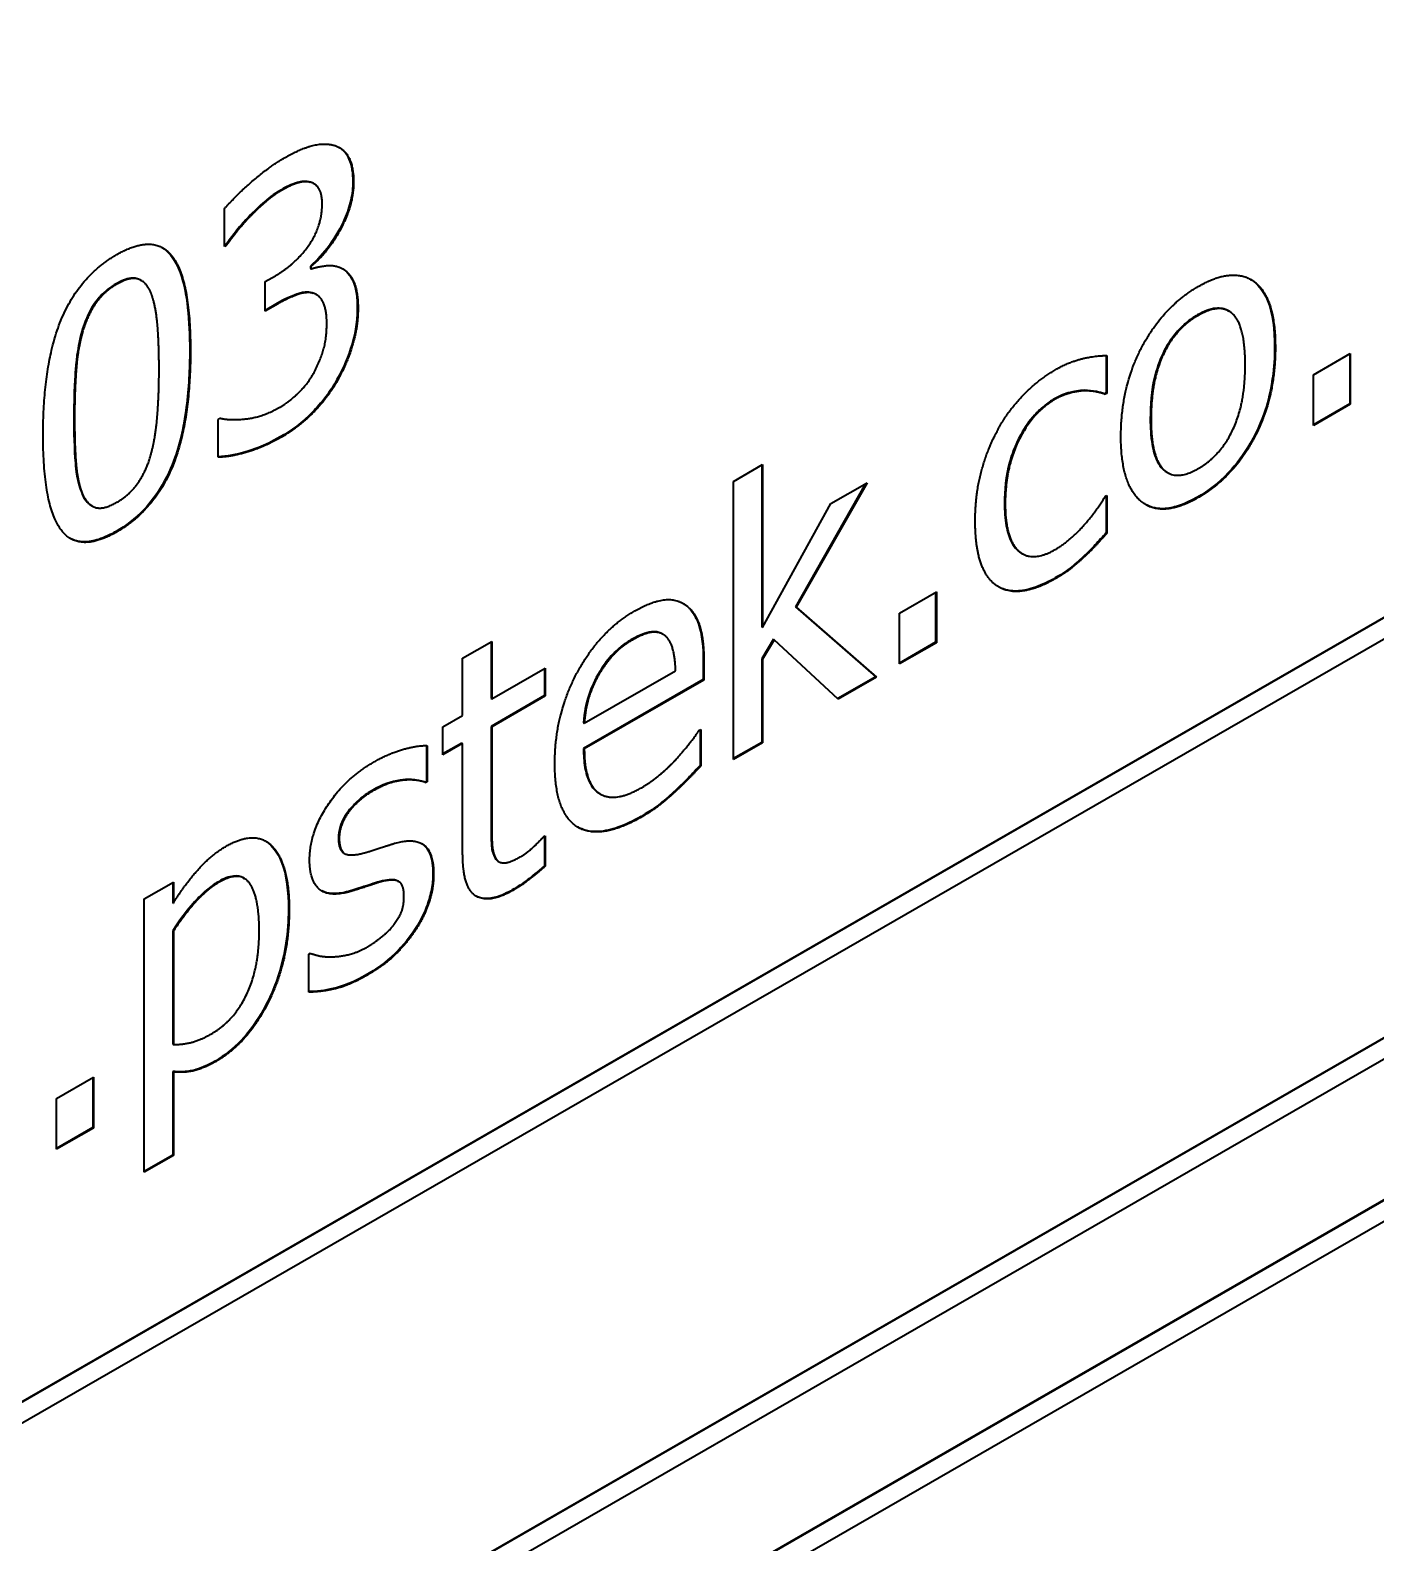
# Model space of a CAD drawing. Header units: inches. Extents: x 0 to 4752, y 0 to 3360.
# Drawn here: x 4281.24 to 4291.81, y 2282.62 to 2294.5 of the extents above; entities that cross this region are included whole.
import ezdxf

# ---------------------------------------------------------------- set-up
doc = ezdxf.new("R2010")
doc.units = ezdxf.units.IN
doc.header["$MEASUREMENT"] = 0
doc.layers.add('POWER SUPPLY CASE OUTLINE$0$가시적인 것(ISO)', color=3, linetype='Continuous', lineweight=40)
doc.layers.add('POWER SUPPLY CASE OUTLINE$0$가시적인 좁은 것(ISO)', color=3, linetype='Continuous', lineweight=35)

msp = doc.modelspace()

# ---------------------------------------------------------------- linework, layer by layer
at = {"layer": 'POWER SUPPLY CASE OUTLINE$0$가시적인 것(ISO)'}
for p, q in [((4270.951, 2277.841), (4302.912, 2296.247)), ((4302.918, 2296.243), (4270.956, 2277.838)), ((4271.098, 2277.756), (4302.776, 2295.998)), ((4283.46, 2293.302), (4283.466, 2293.299)), ((4282.764, 2292.804), (4282.764, 2293.101)), ((4282.952, 2293.036), (4282.957, 2293.032)), ((4270.956, 2274.372), (4302.918, 2292.777)), ((4271.098, 2274.623), (4302.77, 2292.862)), ((4302.776, 2292.859), (4271.098, 2274.617)), ((4282.773, 2292.815), (4282.764, 2292.81)), ((4282.778, 2292.812), (4282.764, 2292.804)), ((4282.773, 2292.815), (4282.778, 2292.812)), ((4282.105, 2292.541), (4282.111, 2292.537)), ((4283.084, 2292.528), (4283.164, 2292.575)), ((4283.439, 2292.651), (4283.444, 2292.648)), ((4283.439, 2292.651), (4283.439, 2292.631)), ((4283.439, 2292.631), (4283.444, 2292.628)), ((4283.444, 2292.648), (4283.444, 2292.628)), ((4283.084, 2292.296), (4283.084, 2292.528)), ((4283.481, 2292.43), (4283.487, 2292.426)), ((4283.181, 2292.358), (4283.084, 2292.302)), ((4283.186, 2292.355), (4283.084, 2292.296)), ((4290.653, 2292.299), (4290.658, 2292.296)), ((4289.692, 2291.947), (4289.692, 2291.654)), ((4289.698, 2291.947), (4289.698, 2291.65)), ((4291.322, 2291.797), (4291.612, 2291.964)), ((4291.607, 2291.961), (4291.607, 2291.567)), ((4291.612, 2291.964), (4291.612, 2291.564)), ((4291.322, 2291.397), (4291.322, 2291.797)), ((4283.961, 2280.755), (4302.912, 2291.668)), ((4302.918, 2291.665), (4283.967, 2280.752)), ((4289.524, 2291.674), (4289.529, 2291.67)), ((4289.692, 2291.654), (4289.679, 2291.646)), ((4289.679, 2291.646), (4289.685, 2291.643)), ((4289.698, 2291.65), (4289.685, 2291.643)), ((4289.692, 2291.654), (4289.698, 2291.65)), ((4291.607, 2291.567), (4291.322, 2291.403)), ((4291.612, 2291.564), (4291.322, 2291.397)), ((4291.607, 2291.567), (4291.612, 2291.564)), ((4282.714, 2291.445), (4282.731, 2291.455)), ((4282.714, 2291.149), (4282.714, 2291.445)), ((4284.108, 2280.67), (4302.776, 2291.42)), ((4286.764, 2290.958), (4286.993, 2291.09)), ((4286.987, 2291.087), (4286.987, 2289.814)), ((4286.993, 2291.09), (4286.993, 2289.811)), ((4290.171, 2291.03), (4290.177, 2291.026)), ((4286.764, 2288.772), (4286.764, 2290.958)), ((4287.803, 2290.941), (4287.251, 2289.973)), ((4287.814, 2290.947), (4287.257, 2289.97)), ((4287.53, 2290.784), (4287.814, 2290.947)), ((4281.718, 2290.768), (4281.723, 2290.765)), ((4286.993, 2289.811), (4287.53, 2290.784)), ((4289.685, 2290.839), (4289.698, 2290.847)), ((4289.692, 2290.843), (4289.692, 2290.553)), ((4289.698, 2290.847), (4289.698, 2290.55)), ((4289.692, 2290.553), (4289.698, 2290.55)), ((4289.03, 2290.392), (4289.035, 2290.389)), ((4289.515, 2290.368), (4289.52, 2290.364)), ((4288.068, 2289.923), (4288.359, 2290.091)), ((4288.353, 2290.087), (4288.353, 2289.694)), ((4288.359, 2290.091), (4288.359, 2289.69)), ((4287.251, 2289.973), (4287.884, 2289.423)), ((4287.251, 2289.973), (4287.257, 2289.97)), ((4287.257, 2289.97), (4287.889, 2289.42)), ((4288.068, 2289.523), (4288.068, 2289.923)), ((4286.987, 2289.814), (4286.993, 2289.811)), ((4284.636, 2289.568), (4284.864, 2289.7)), ((4284.859, 2289.697), (4284.859, 2289.252)), ((4284.864, 2289.7), (4284.864, 2289.249)), ((4286.204, 2289.76), (4286.21, 2289.757)), ((4287.078, 2289.718), (4286.987, 2289.563)), ((4287.084, 2289.714), (4286.993, 2289.56)), ((4287.078, 2289.718), (4287.084, 2289.714)), ((4287.588, 2289.247), (4287.084, 2289.714)), ((4288.353, 2289.694), (4288.068, 2289.53)), ((4288.359, 2289.69), (4288.068, 2289.523)), ((4288.353, 2289.694), (4288.359, 2289.69)), ((4284.636, 2289.117), (4284.636, 2289.568)), ((4284.864, 2289.249), (4285.285, 2289.491)), ((4285.28, 2289.488), (4285.28, 2289.276)), ((4285.285, 2289.491), (4285.285, 2289.272)), ((4285.592, 2289.057), (4286.309, 2289.47)), ((4286.527, 2289.544), (4286.527, 2289.4)), ((4286.532, 2289.541), (4286.532, 2289.397)), ((4286.987, 2289.563), (4286.987, 2288.907)), ((4286.987, 2289.563), (4286.993, 2289.56)), ((4286.993, 2289.56), (4286.993, 2288.904)), ((4286.527, 2289.4), (4285.586, 2288.858)), ((4286.532, 2289.397), (4285.592, 2288.855)), ((4285.698, 2289.438), (4285.703, 2289.435)), ((4286.527, 2289.4), (4286.532, 2289.397)), ((4287.884, 2289.423), (4287.584, 2289.251)), ((4287.889, 2289.42), (4287.588, 2289.247)), ((4287.884, 2289.423), (4287.889, 2289.42)), ((4285.28, 2289.276), (4284.859, 2289.033)), ((4284.859, 2289.252), (4284.864, 2289.249)), ((4285.285, 2289.272), (4284.864, 2289.03)), ((4285.28, 2289.276), (4285.285, 2289.272)), ((4284.481, 2289.028), (4284.636, 2289.117)), ((4284.481, 2288.809), (4284.481, 2289.028)), ((4284.859, 2289.033), (4284.864, 2289.03)), ((4284.859, 2289.033), (4284.859, 2288.285)), ((4284.864, 2289.03), (4284.864, 2288.282)), ((4285.586, 2289.06), (4285.592, 2289.057)), ((4286.494, 2289.002), (4286.507, 2289.009)), ((4286.502, 2289.006), (4286.502, 2288.724)), ((4286.507, 2289.009), (4286.507, 2288.721)), ((4284.353, 2288.881), (4284.353, 2288.601)), ((4284.358, 2288.881), (4284.358, 2288.598)), ((4284.63, 2288.901), (4284.481, 2288.816)), ((4284.636, 2288.898), (4284.481, 2288.809)), ((4284.63, 2288.901), (4284.636, 2288.898)), ((4284.636, 2288.028), (4284.636, 2288.898)), ((4285.586, 2288.858), (4285.592, 2288.855)), ((4286.987, 2288.907), (4286.764, 2288.779)), ((4286.993, 2288.904), (4286.764, 2288.772)), ((4286.987, 2288.907), (4286.993, 2288.904)), ((4286.502, 2288.724), (4286.507, 2288.721)), ((4284.353, 2288.601), (4284.341, 2288.594)), ((4284.341, 2288.594), (4284.347, 2288.591)), ((4284.358, 2288.598), (4284.347, 2288.591)), ((4284.353, 2288.601), (4284.358, 2288.598)), ((4285.713, 2288.504), (4285.719, 2288.501)), ((4285.272, 2288.164), (4285.285, 2288.172)), ((4285.28, 2288.168), (4285.28, 2287.937)), ((4285.285, 2288.172), (4285.285, 2287.934)), ((4283.702, 2288.037), (4283.708, 2288.033)), ((4284.891, 2287.998), (4284.897, 2287.995)), ((4284.916, 2287.972), (4284.922, 2287.969)), ((4285.28, 2287.937), (4285.285, 2287.934)), ((4282.134, 2287.677), (4282.363, 2287.808)), ((4282.358, 2287.805), (4282.358, 2287.647)), ((4282.363, 2287.808), (4282.363, 2287.644)), ((4282.914, 2287.841), (4282.92, 2287.838)), ((4284.127, 2287.817), (4284.133, 2287.813)), ((4282.134, 2285.528), (4282.134, 2287.677)), ((4283.723, 2287.731), (4283.729, 2287.728)), ((4282.358, 2287.647), (4282.363, 2287.644)), ((4282.358, 2287.427), (4282.358, 2286.534)), ((4282.358, 2287.427), (4282.363, 2287.423)), ((4282.363, 2287.423), (4282.363, 2286.531)), ((4283.427, 2287.242), (4283.439, 2287.249)), ((4283.427, 2286.945), (4283.427, 2287.242)), ((4282.358, 2286.534), (4282.363, 2286.531)), ((4281.445, 2286.109), (4281.735, 2286.276)), ((4281.73, 2286.273), (4281.73, 2285.879)), ((4281.735, 2286.276), (4281.735, 2285.876)), ((4282.358, 2286.321), (4282.358, 2285.663)), ((4282.358, 2286.321), (4282.363, 2286.317)), ((4282.363, 2286.317), (4282.363, 2285.659)), ((4281.445, 2285.709), (4281.445, 2286.109)), ((4281.73, 2285.879), (4281.445, 2285.715)), ((4281.735, 2285.876), (4281.445, 2285.709)), ((4281.73, 2285.879), (4281.735, 2285.876)), ((4282.358, 2285.663), (4282.134, 2285.534)), ((4282.363, 2285.659), (4282.134, 2285.528)), ((4282.358, 2285.663), (4282.363, 2285.659))]:
    msp.add_line(p, q, dxfattribs=at)
for points, degree in [([(4283.236, 2293.501), (4283.359, 2293.572), (4283.543, 2293.62), (4283.617, 2293.602)], 2), ([(4282.764, 2293.101), (4282.843, 2293.195), (4283.114, 2293.431), (4283.236, 2293.501)], 2), ([(4283.617, 2293.602), (4283.697, 2293.582), (4283.779, 2293.438), (4283.779, 2293.309)], 2), ([(4283.437, 2293.31), (4283.392, 2293.32), (4283.28, 2293.284), (4283.217, 2293.248)], 2), ([(4283.46, 2293.302), (4283.451, 2293.307), (4283.442, 2293.311), (4283.431, 2293.313)], 3), ([(4283.532, 2293.138), (4283.532, 2293.218), (4283.48, 2293.301), (4283.437, 2293.31)], 2), ([(4283.779, 2293.309), (4283.779, 2293.136), (4283.582, 2292.761), (4283.444, 2292.648)], 2), ([(4283.217, 2293.248), (4283.151, 2293.21), (4283.02, 2293.097), (4282.957, 2293.032)], 2), ([(4283.164, 2292.575), (4283.327, 2292.669), (4283.532, 2292.967), (4283.532, 2293.138)], 2), ([(4282.957, 2293.032), (4282.899, 2292.97), (4282.812, 2292.859), (4282.778, 2292.812)], 2), ([(4281.919, 2292.741), (4282.217, 2292.913), (4282.497, 2292.531), (4282.497, 2291.985)], 2), ([(4281.339, 2291.317), (4281.339, 2291.883), (4281.622, 2292.571), (4281.919, 2292.741)], 2), ([(4282.184, 2292.445), (4282.148, 2292.53), (4282.02, 2292.567), (4281.919, 2292.509)], 2), ([(4283.444, 2292.628), (4283.502, 2292.647), (4283.632, 2292.661), (4283.688, 2292.632)], 2), ([(4283.688, 2292.632), (4283.744, 2292.605), (4283.814, 2292.455), (4283.814, 2292.318)], 2), ([(4290.417, 2292.49), (4290.692, 2292.649), (4291.023, 2292.405), (4291.023, 2292.01)], 2), ([(4281.919, 2292.509), (4281.818, 2292.451), (4281.687, 2292.265), (4281.649, 2292.133)], 2), ([(4282.25, 2291.843), (4282.25, 2292.059), (4282.221, 2292.359), (4282.184, 2292.445)], 2), ([(4283.459, 2292.438), (4283.408, 2292.45), (4283.268, 2292.402), (4283.186, 2292.355)], 2), ([(4283.481, 2292.43), (4283.473, 2292.435), (4283.463, 2292.438), (4283.453, 2292.441)], 3), ([(4283.568, 2292.196), (4283.568, 2292.31), (4283.51, 2292.425), (4283.459, 2292.438)], 2), ([(4289.809, 2291.311), (4289.809, 2291.704), (4290.144, 2292.333), (4290.417, 2292.49)], 2), ([(4283.814, 2292.318), (4283.814, 2292.177), (4283.73, 2291.89), (4283.654, 2291.754)], 2), ([(4290.786, 2291.874), (4290.786, 2292.179), (4290.594, 2292.365), (4290.417, 2292.263)], 2), ([(4283.468, 2291.813), (4283.516, 2291.904), (4283.568, 2292.083), (4283.568, 2292.196)], 2), ([(4290.417, 2292.263), (4290.239, 2292.161), (4290.046, 2291.752), (4290.046, 2291.447)], 2), ([(4281.649, 2292.133), (4281.612, 2292.005), (4281.586, 2291.664), (4281.586, 2291.459)], 2), ([(4282.497, 2291.985), (4282.497, 2291.422), (4282.214, 2290.732), (4281.919, 2290.562)], 2), ([(4289.297, 2291.837), (4289.409, 2291.901), (4289.617, 2291.948), (4289.698, 2291.947)], 2), ([(4291.023, 2292.01), (4291.023, 2291.613), (4290.692, 2290.99), (4290.417, 2290.831)], 2), ([(4282.186, 2291.168), (4282.221, 2291.292), (4282.25, 2291.628), (4282.25, 2291.843)], 2), ([(4288.84, 2291.36), (4288.92, 2291.51), (4289.16, 2291.758), (4289.297, 2291.837)], 2), ([(4290.417, 2291.059), (4290.593, 2291.16), (4290.786, 2291.572), (4290.786, 2291.874)], 2), ([(4283.194, 2291.538), (4283.268, 2291.581), (4283.418, 2291.722), (4283.468, 2291.813)], 2), ([(4283.654, 2291.754), (4283.575, 2291.614), (4283.35, 2291.386), (4283.208, 2291.304)], 2), ([(4289.293, 2291.604), (4289.116, 2291.502), (4288.9, 2291.067), (4288.9, 2290.784)], 2), ([(4289.529, 2291.67), (4289.481, 2291.67), (4289.352, 2291.638), (4289.293, 2291.604)], 2), ([(4289.685, 2291.643), (4289.66, 2291.652), (4289.583, 2291.669), (4289.529, 2291.67)], 2), ([(4282.731, 2291.455), (4282.808, 2291.435), (4283.066, 2291.465), (4283.194, 2291.538)], 2), ([(4281.586, 2291.459), (4281.586, 2291.238), (4281.609, 2290.957), (4281.647, 2290.863)], 2), ([(4288.664, 2290.648), (4288.664, 2290.855), (4288.759, 2291.212), (4288.84, 2291.36)], 2), ([(4290.046, 2291.447), (4290.046, 2291.15), (4290.239, 2290.956), (4290.417, 2291.059)], 2), ([(4281.919, 2290.562), (4281.62, 2290.389), (4281.339, 2290.766), (4281.339, 2291.317)], 2), ([(4283.208, 2291.304), (4283.072, 2291.226), (4282.805, 2291.148), (4282.714, 2291.149)], 2), ([(4290.417, 2290.831), (4290.134, 2290.668), (4289.809, 2290.928), (4289.809, 2291.311)], 2), ([(4281.919, 2290.794), (4282.019, 2290.852), (4282.149, 2291.037), (4282.186, 2291.168)], 2), ([(4281.647, 2290.863), (4281.683, 2290.775), (4281.813, 2290.733), (4281.919, 2290.794)], 2), ([(4288.9, 2290.784), (4288.9, 2290.507), (4289.108, 2290.317), (4289.293, 2290.423)], 2), ([(4289.293, 2290.423), (4289.405, 2290.488), (4289.607, 2290.711), (4289.685, 2290.839)], 2), ([(4288.84, 2290.134), (4288.756, 2290.185), (4288.664, 2290.441), (4288.664, 2290.648)], 2), ([(4289.698, 2290.55), (4289.664, 2290.512), (4289.561, 2290.4), (4289.52, 2290.364)], 2), ([(4289.52, 2290.364), (4289.462, 2290.31), (4289.369, 2290.237), (4289.297, 2290.195)], 2), ([(4289.297, 2290.195), (4289.157, 2290.114), (4288.923, 2290.08), (4288.84, 2290.134)], 2), ([(4285.36, 2288.74), (4285.36, 2289.124), (4285.708, 2289.778), (4285.988, 2289.94)], 2), ([(4285.988, 2289.94), (4286.114, 2290.012), (4286.309, 2290.04), (4286.381, 2289.991)], 2), ([(4286.365, 2290.002), (4286.368, 2289.999), (4286.372, 2289.997), (4286.376, 2289.995)], 3), ([(4286.381, 2289.991), (4286.455, 2289.944), (4286.532, 2289.729), (4286.532, 2289.541)], 2), ([(4285.975, 2289.715), (4285.884, 2289.663), (4285.756, 2289.526), (4285.703, 2289.435)], 2), ([(4286.232, 2289.741), (4286.192, 2289.777), (4286.067, 2289.768), (4285.975, 2289.715)], 2), ([(4286.309, 2289.47), (4286.306, 2289.575), (4286.268, 2289.709), (4286.232, 2289.741)], 2), ([(4285.703, 2289.435), (4285.652, 2289.343), (4285.599, 2289.161), (4285.592, 2289.057)], 2), ([(4286.32, 2288.781), (4286.381, 2288.85), (4286.466, 2288.958), (4286.494, 2289.002)], 2), ([(4283.939, 2288.753), (4284.052, 2288.818), (4284.281, 2288.885), (4284.358, 2288.881)], 2), ([(4285.592, 2288.855), (4285.592, 2288.582), (4285.83, 2288.429), (4286.041, 2288.551)], 2), ([(4283.433, 2287.981), (4283.433, 2288.195), (4283.71, 2288.621), (4283.939, 2288.753)], 2), ([(4286.044, 2288.322), (4285.718, 2288.134), (4285.36, 2288.35), (4285.36, 2288.74)], 2), ([(4286.041, 2288.551), (4286.116, 2288.594), (4286.261, 2288.716), (4286.32, 2288.781)], 2), ([(4286.507, 2288.721), (4286.468, 2288.679), (4286.347, 2288.556), (4286.3, 2288.514)], 2), ([(4283.934, 2288.528), (4283.821, 2288.463), (4283.666, 2288.263), (4283.666, 2288.153)], 2), ([(4284.347, 2288.591), (4284.259, 2288.622), (4284.044, 2288.592), (4283.934, 2288.528)], 2), ([(4286.3, 2288.514), (4286.234, 2288.453), (4286.126, 2288.369), (4286.044, 2288.322)], 2), ([(4284.864, 2288.282), (4284.864, 2288.163), (4284.872, 2288.037), (4284.897, 2287.995)], 2), ([(4282.778, 2288.091), (4283.012, 2288.226), (4283.273, 2287.949), (4283.273, 2287.589)], 2), ([(4283.666, 2288.153), (4283.666, 2288.053), (4283.758, 2288.01), (4283.861, 2288.038)], 2), ([(4285.089, 2288.007), (4285.145, 2288.04), (4285.249, 2288.139), (4285.272, 2288.164)], 2), ([(4282.363, 2287.644), (4282.448, 2287.783), (4282.657, 2288.021), (4282.778, 2288.091)], 2), ([(4283.861, 2288.038), (4283.911, 2288.052), (4284.037, 2288.094), (4284.106, 2288.115)], 2), ([(4284.106, 2288.115), (4284.256, 2288.157), (4284.408, 2288.043), (4284.408, 2287.868)], 2), ([(4285.032, 2287.744), (4284.845, 2287.637), (4284.636, 2287.762), (4284.636, 2288.028)], 2), ([(4283.729, 2287.728), (4283.573, 2287.691), (4283.433, 2287.827), (4283.433, 2287.981)], 2), ([(4284.891, 2287.998), (4284.897, 2287.987), (4284.906, 2287.978), (4284.916, 2287.972)], 3), ([(4284.897, 2287.995), (4284.917, 2287.958), (4285.01, 2287.962), (4285.089, 2288.007)], 2), ([(4285.285, 2287.934), (4285.221, 2287.877), (4285.089, 2287.777), (4285.032, 2287.744)], 2), ([(4282.723, 2287.808), (4282.626, 2287.753), (4282.444, 2287.548), (4282.363, 2287.423)], 2), ([(4283.037, 2287.423), (4283.037, 2287.692), (4282.888, 2287.904), (4282.723, 2287.808)], 2), ([(4283.974, 2287.805), (4283.93, 2287.791), (4283.789, 2287.744), (4283.729, 2287.728)], 2), ([(4284.175, 2287.698), (4284.175, 2287.792), (4284.087, 2287.838), (4283.974, 2287.805)], 2), ([(4284.408, 2287.868), (4284.408, 2287.766), (4284.339, 2287.547), (4284.272, 2287.442)], 2), ([(4284.094, 2287.472), (4284.137, 2287.529), (4284.175, 2287.624), (4284.175, 2287.698)], 2), ([(4283.273, 2287.589), (4283.273, 2287.196), (4282.949, 2286.544), (4282.701, 2286.402)], 2), ([(4284.272, 2287.442), (4284.2, 2287.331), (4284.016, 2287.152), (4283.877, 2287.072)], 2), ([(4283.886, 2287.299), (4283.94, 2287.331), (4284.065, 2287.431), (4284.094, 2287.472)], 2), ([(4282.662, 2286.617), (4282.84, 2286.719), (4283.037, 2287.134), (4283.037, 2287.423)], 2), ([(4283.439, 2287.249), (4283.468, 2287.239), (4283.547, 2287.22), (4283.613, 2287.222)], 2), ([(4283.613, 2287.222), (4283.67, 2287.223), (4283.811, 2287.256), (4283.886, 2287.299)], 2), ([(4283.877, 2287.072), (4283.741, 2286.994), (4283.505, 2286.942), (4283.427, 2286.945)], 2), ([(4282.363, 2286.531), (4282.453, 2286.534), (4282.58, 2286.57), (4282.662, 2286.617)], 2), ([(4282.701, 2286.402), (4282.599, 2286.343), (4282.444, 2286.308), (4282.363, 2286.317)], 2)]:
    msp.add_open_spline(points, degree=degree, dxfattribs=at)
for points, knots in [([(4283.664, 2293.584), (4283.673, 2293.579), (4283.682, 2293.572), (4283.711, 2293.547), (4283.729, 2293.522), (4283.765, 2293.442), (4283.773, 2293.379), (4283.773, 2293.312)], [-0.05646243, -0.05646243, -0.05646243, -0.05646243, -0.04958587, -0.04958587, -0.03093139, -0.03093139, 0, 0, 0, 0]), ([(4283.211, 2293.251), (4283.148, 2293.215), (4283.1, 2293.174), (4283.036, 2293.119), (4282.994, 2293.079), (4282.952, 2293.036)], [-0.03494852, -0.03494852, -0.03494852, -0.03494852, -0.02387701, -0.02387701, 0, 0, 0, 0]), ([(4283.431, 2293.313), (4283.388, 2293.322), (4283.349, 2293.311), (4283.291, 2293.293), (4283.251, 2293.274), (4283.211, 2293.251)], [-0.03116076, -0.03116076, -0.03116076, -0.03116076, -0.02118185, -0.02118185, 0, 0, 0, 0]), ([(4283.773, 2293.312), (4283.773, 2293.267), (4283.768, 2293.219), (4283.746, 2293.12), (4283.73, 2293.071), (4283.679, 2292.954), (4283.637, 2292.879), (4283.543, 2292.75), (4283.493, 2292.696), (4283.439, 2292.651)], [-0.1064147, -0.1064147, -0.1064147, -0.1064147, -0.0833746, -0.0833746, -0.0607604, -0.0607604, -0.0294927, -0.0294927, 0, 0, 0, 0]), ([(4282.952, 2293.036), (4282.894, 2292.974), (4282.861, 2292.932), (4282.824, 2292.884), (4282.798, 2292.85), (4282.773, 2292.815)], [-0.02322228, -0.02322228, -0.02322228, -0.02322228, -0.01600932, -0.01600932, 0, 0, 0, 0]), ([(4282.276, 2292.795), (4282.285, 2292.79), (4282.293, 2292.784), (4282.33, 2292.755), (4282.376, 2292.708), (4282.473, 2292.442), (4282.491, 2292.219), (4282.491, 2291.988)], [-0.1967538, -0.1967538, -0.1967538, -0.1967538, -0.1778314, -0.1778314, -0.1056911, -0.1056911, 0, 0, 0, 0]), ([(4282.105, 2292.541), (4282.104, 2292.541), (4282.103, 2292.542), (4282.075, 2292.557), (4282.048, 2292.558), (4281.991, 2292.551), (4281.952, 2292.534), (4281.913, 2292.512)], [-0.03284508, -0.03284508, -0.03284508, -0.03284508, -0.03244493, -0.03244493, -0.02060767, -0.02060767, 0, 0, 0, 0]), ([(4283.694, 2292.629), (4283.709, 2292.62), (4283.722, 2292.609), (4283.756, 2292.57), (4283.769, 2292.543), (4283.8, 2292.474), (4283.808, 2292.398), (4283.808, 2292.321)], [-0.04712532, -0.04712532, -0.04712532, -0.04712532, -0.04294309, -0.04294309, -0.03515163, -0.03515163, 0, 0, 0, 0]), ([(4290.828, 2292.546), (4290.831, 2292.544), (4290.834, 2292.542), (4290.88, 2292.513), (4290.926, 2292.466), (4291.003, 2292.278), (4291.017, 2292.148), (4291.017, 2292.013)], [-0.116905, -0.116905, -0.116905, -0.116905, -0.1136226, -0.1136226, -0.0617594, -0.0617594, 0, 0, 0, 0]), ([(4281.913, 2292.512), (4281.891, 2292.499), (4281.868, 2292.484), (4281.826, 2292.451), (4281.806, 2292.433), (4281.768, 2292.391), (4281.741, 2292.357), (4281.682, 2292.251), (4281.66, 2292.193), (4281.643, 2292.136)], [-0.08997993, -0.08997993, -0.08997993, -0.08997993, -0.06661875, -0.06661875, -0.04544513, -0.04544513, -0.02339217, -0.02339217, 0, 0, 0, 0]), ([(4283.453, 2292.441), (4283.436, 2292.445), (4283.417, 2292.446), (4283.369, 2292.442), (4283.343, 2292.433), (4283.283, 2292.412), (4283.231, 2292.388), (4283.181, 2292.358)], [-0.0368409, -0.0368409, -0.0368409, -0.0368409, -0.03280648, -0.03280648, -0.02690103, -0.02690103, 0, 0, 0, 0]), ([(4283.808, 2292.321), (4283.808, 2292.196), (4283.784, 2292.096), (4283.739, 2291.942), (4283.7, 2291.849), (4283.648, 2291.758)], [-0.06339415, -0.06339415, -0.06339415, -0.06339415, -0.03915717, -0.03915717, 0, 0, 0, 0]), ([(4290.653, 2292.299), (4290.653, 2292.3), (4290.653, 2292.3), (4290.624, 2292.316), (4290.591, 2292.322), (4290.508, 2292.314), (4290.46, 2292.294), (4290.411, 2292.266)], [-0.04733155, -0.04733155, -0.04733155, -0.04733155, -0.04729209, -0.04729209, -0.02585599, -0.02585599, 0, 0, 0, 0]), ([(4290.411, 2292.266), (4290.381, 2292.249), (4290.351, 2292.229), (4290.296, 2292.182), (4290.27, 2292.157), (4290.208, 2292.086), (4290.177, 2292.038), (4290.124, 2291.937), (4290.097, 2291.872), (4290.048, 2291.672), (4290.04, 2291.554), (4290.04, 2291.45)], [-0.1718603, -0.1718603, -0.1718603, -0.1718603, -0.1450483, -0.1450483, -0.1202898, -0.1202898, -0.083085, -0.083085, -0.0475005, -0.0475005, 0, 0, 0, 0]), ([(4281.643, 2292.136), (4281.615, 2292.037), (4281.601, 2291.931), (4281.59, 2291.793), (4281.58, 2291.667), (4281.58, 2291.462)], [-0.2872609, -0.2872609, -0.2872609, -0.2872609, -0.0939422, -0.0939422, 0, 0, 0, 0]), ([(4282.491, 2291.988), (4282.491, 2291.846), (4282.484, 2291.691), (4282.449, 2291.422), (4282.424, 2291.294), (4282.361, 2291.104), (4282.327, 2291.018), (4282.233, 2290.857), (4282.185, 2290.792), (4282.061, 2290.663), (4281.987, 2290.608), (4281.913, 2290.565)], [-0.2680321, -0.2680321, -0.2680321, -0.2680321, -0.1780903, -0.1780903, -0.1090851, -0.1090851, -0.0707526, -0.0707526, -0.0392192, -0.0392192, 0, 0, 0, 0]), ([(4291.017, 2292.013), (4291.017, 2291.936), (4291.012, 2291.855), (4290.99, 2291.699), (4290.975, 2291.624), (4290.929, 2291.471), (4290.891, 2291.369), (4290.775, 2291.17), (4290.718, 2291.093), (4290.576, 2290.944), (4290.494, 2290.882), (4290.411, 2290.835)], [-0.2344064, -0.2344064, -0.2344064, -0.2344064, -0.1790611, -0.1790611, -0.1302839, -0.1302839, -0.0811533, -0.0811533, -0.0439624, -0.0439624, 0, 0, 0, 0]), ([(4283.648, 2291.758), (4283.622, 2291.711), (4283.593, 2291.666), (4283.524, 2291.574), (4283.487, 2291.534), (4283.376, 2291.421), (4283.289, 2291.357), (4283.203, 2291.308)], [-0.07795615, -0.07795615, -0.07795615, -0.07795615, -0.06318993, -0.06318993, -0.04593718, -0.04593718, 0, 0, 0, 0]), ([(4289.287, 2291.607), (4289.26, 2291.591), (4289.232, 2291.572), (4289.179, 2291.53), (4289.155, 2291.506), (4289.089, 2291.434), (4289.053, 2291.381), (4288.975, 2291.24), (4288.949, 2291.163), (4288.904, 2290.997), (4288.894, 2290.887), (4288.894, 2290.787)], [-0.1019678, -0.1019678, -0.1019678, -0.1019678, -0.0927181, -0.0927181, -0.0839903, -0.0839903, -0.0685528, -0.0685528, -0.0457149, -0.0457149, 0, 0, 0, 0]), ([(4289.524, 2291.674), (4289.48, 2291.673), (4289.434, 2291.663), (4289.37, 2291.647), (4289.329, 2291.631), (4289.287, 2291.607)], [-0.03520302, -0.03520302, -0.03520302, -0.03520302, -0.02211116, -0.02211116, 0, 0, 0, 0]), ([(4289.679, 2291.646), (4289.659, 2291.654), (4289.638, 2291.659), (4289.587, 2291.671), (4289.555, 2291.673), (4289.524, 2291.674)], [-0.03239622, -0.03239622, -0.03239622, -0.03239622, -0.01852192, -0.01852192, 0, 0, 0, 0]), ([(4281.58, 2291.462), (4281.58, 2291.346), (4281.583, 2291.212), (4281.596, 2291.056), (4281.605, 2290.956), (4281.642, 2290.867)], [-0.189822, -0.189822, -0.189822, -0.189822, -0.0541151, -0.0541151, 0, 0, 0, 0]), ([(4290.04, 2291.45), (4290.04, 2291.382), (4290.044, 2291.313), (4290.063, 2291.201), (4290.076, 2291.152), (4290.122, 2291.065), (4290.15, 2291.042), (4290.171, 2291.03)], [-0.09215979, -0.09215979, -0.09215979, -0.09215979, -0.07620997, -0.07620997, -0.06294949, -0.06294949, -0.04700202, -0.04700202, -0.04700202, -0.04700202]), ([(4283.203, 2291.308), (4283.073, 2291.233), (4282.976, 2291.203), (4282.86, 2291.169), (4282.782, 2291.153), (4282.714, 2291.152)], [-0.06499729, -0.06499729, -0.06499729, -0.06499729, -0.04112639, -0.04112639, -0.00111349, -0.00111349, -0.00111349, -0.00111349]), ([(4281.642, 2290.867), (4281.651, 2290.844), (4281.662, 2290.823), (4281.688, 2290.79), (4281.702, 2290.777), (4281.718, 2290.768)], [-0.0500509, -0.0500509, -0.0500509, -0.0500509, -0.04141394, -0.04141394, -0.03402, -0.03402, -0.03402, -0.03402]), ([(4288.894, 2290.787), (4288.894, 2290.725), (4288.898, 2290.665), (4288.917, 2290.562), (4288.93, 2290.518), (4288.977, 2290.429), (4289.008, 2290.405), (4289.03, 2290.392)], [-0.09057541, -0.09057541, -0.09057541, -0.09057541, -0.07757588, -0.07757588, -0.06629754, -0.06629754, -0.05059681, -0.05059681, -0.05059681, -0.05059681]), ([(4290.411, 2290.835), (4290.366, 2290.809), (4290.321, 2290.787), (4290.236, 2290.757), (4290.196, 2290.747), (4290.099, 2290.74), (4290.048, 2290.751), (4290.002, 2290.777)], [-0.2485918, -0.2485918, -0.2485918, -0.2485918, -0.2102442, -0.2102442, -0.174715, -0.174715, -0.1206371, -0.1206371, -0.1206371, -0.1206371]), ([(4281.913, 2290.565), (4281.867, 2290.539), (4281.821, 2290.517), (4281.735, 2290.489), (4281.696, 2290.482), (4281.619, 2290.483), (4281.584, 2290.493), (4281.552, 2290.51)], [-0.4075803, -0.4075803, -0.4075803, -0.4075803, -0.3359098, -0.3359098, -0.270443, -0.270443, -0.2011203, -0.2011203, -0.2011203, -0.2011203]), ([(4289.692, 2290.553), (4289.664, 2290.521), (4289.636, 2290.49), (4289.578, 2290.427), (4289.546, 2290.395), (4289.515, 2290.368)], [-0.03356122, -0.03356122, -0.03356122, -0.03356122, -0.01699214, -0.01699214, 0, 0, 0, 0]), ([(4289.515, 2290.368), (4289.48, 2290.336), (4289.445, 2290.305), (4289.373, 2290.247), (4289.329, 2290.22), (4289.292, 2290.199)], [-0.03875773, -0.03875773, -0.03875773, -0.03875773, -0.01977245, -0.01977245, 0, 0, 0, 0]), ([(4289.292, 2290.199), (4289.241, 2290.169), (4289.19, 2290.145), (4289.093, 2290.111), (4289.046, 2290.1), (4288.945, 2290.093), (4288.893, 2290.104), (4288.847, 2290.129)], [-0.08941012, -0.08941012, -0.08941012, -0.08941012, -0.06236424, -0.06236424, -0.03723416, -0.03723416, -0.00332226, -0.00332226, -0.00332226, -0.00332226]), ([(4286.376, 2289.995), (4286.4, 2289.979), (4286.422, 2289.958), (4286.465, 2289.898), (4286.48, 2289.862), (4286.518, 2289.757), (4286.527, 2289.649), (4286.527, 2289.544)], [-0.07136618, -0.07136618, -0.07136618, -0.07136618, -0.06137958, -0.06137958, -0.04815718, -0.04815718, 0, 0, 0, 0]), ([(4285.969, 2289.718), (4285.941, 2289.702), (4285.913, 2289.684), (4285.861, 2289.643), (4285.837, 2289.622), (4285.79, 2289.572), (4285.746, 2289.522), (4285.698, 2289.438)], [-0.1085706, -0.1085706, -0.1085706, -0.1085706, -0.0699938, -0.0699938, -0.0362796, -0.0362796, 0, 0, 0, 0]), ([(4286.204, 2289.76), (4286.196, 2289.765), (4286.188, 2289.768), (4286.156, 2289.778), (4286.135, 2289.777), (4286.073, 2289.771), (4286.019, 2289.747), (4285.969, 2289.718)], [-0.03884776, -0.03884776, -0.03884776, -0.03884776, -0.03533026, -0.03533026, -0.02665885, -0.02665885, 0, 0, 0, 0]), ([(4285.698, 2289.438), (4285.665, 2289.379), (4285.638, 2289.317), (4285.606, 2289.208), (4285.592, 2289.144), (4285.586, 2289.06)], [-0.08562905, -0.08562905, -0.08562905, -0.08562905, -0.03697188, -0.03697188, 0, 0, 0, 0]), ([(4285.586, 2288.858), (4285.586, 2288.807), (4285.589, 2288.757), (4285.604, 2288.67), (4285.615, 2288.632), (4285.654, 2288.548), (4285.685, 2288.52), (4285.713, 2288.504)], [-0.11187212, -0.11187212, -0.11187212, -0.11187212, -0.09678136, -0.09678136, -0.08345944, -0.08345944, -0.06264781, -0.06264781, -0.06264781, -0.06264781]), ([(4284.341, 2288.594), (4284.267, 2288.62), (4284.197, 2288.617), (4284.076, 2288.6), (4284.003, 2288.574), (4283.929, 2288.531)], [-0.06842509, -0.06842509, -0.06842509, -0.06842509, -0.03965883, -0.03965883, 0, 0, 0, 0]), ([(4286.502, 2288.724), (4286.463, 2288.684), (4286.419, 2288.638), (4286.368, 2288.586), (4286.33, 2288.549), (4286.295, 2288.517)], [-0.02928255, -0.02928255, -0.02928255, -0.02928255, -0.0195572, -0.0195572, 0, 0, 0, 0]), ([(4283.929, 2288.531), (4283.898, 2288.514), (4283.867, 2288.493), (4283.809, 2288.445), (4283.783, 2288.42), (4283.728, 2288.356), (4283.712, 2288.33), (4283.691, 2288.293), (4283.68, 2288.268), (4283.664, 2288.213), (4283.66, 2288.184), (4283.66, 2288.156)], [-0.03809161, -0.03809161, -0.03809161, -0.03809161, -0.03300874, -0.03300874, -0.02841118, -0.02841118, -0.02292935, -0.02292935, -0.0124796, -0.0124796, 0, 0, 0, 0]), ([(4286.295, 2288.517), (4286.255, 2288.481), (4286.215, 2288.446), (4286.132, 2288.381), (4286.081, 2288.35), (4286.038, 2288.325)], [-0.04471801, -0.04471801, -0.04471801, -0.04471801, -0.02298794, -0.02298794, 0, 0, 0, 0]), ([(4284.859, 2288.285), (4284.859, 2288.17), (4284.861, 2288.115), (4284.866, 2288.057), (4284.875, 2288.025), (4284.891, 2287.998)], [-0.02798008, -0.02798008, -0.02798008, -0.02798008, -0.01834535, -0.01834535, 0, 0, 0, 0]), ([(4286.038, 2288.325), (4285.978, 2288.29), (4285.918, 2288.261), (4285.806, 2288.221), (4285.754, 2288.209), (4285.63, 2288.202), (4285.577, 2288.221), (4285.541, 2288.241)], [-0.16174769, -0.16174769, -0.16174769, -0.16174769, -0.14344515, -0.14344515, -0.12699902, -0.12699902, -0.10177593, -0.10177593, -0.10177593, -0.10177593]), ([(4283.66, 2288.156), (4283.66, 2288.135), (4283.662, 2288.113), (4283.67, 2288.077), (4283.676, 2288.062), (4283.69, 2288.046), (4283.695, 2288.041), (4283.702, 2288.037)], [-0.08964712, -0.08964712, -0.08964712, -0.08964712, -0.06640988, -0.06640988, -0.04463576, -0.04463576, -0.03550573, -0.03550573, -0.03550573, -0.03550573]), ([(4283.086, 2288.132), (4283.089, 2288.13), (4283.093, 2288.127), (4283.138, 2288.097), (4283.179, 2288.048), (4283.253, 2287.865), (4283.267, 2287.73), (4283.267, 2287.592)], [-0.1140246, -0.1140246, -0.1140246, -0.1140246, -0.1101388, -0.1101388, -0.0632762, -0.0632762, 0, 0, 0, 0]), ([(4284.314, 2288.111), (4284.315, 2288.111), (4284.315, 2288.111), (4284.336, 2288.098), (4284.359, 2288.077), (4284.396, 2287.99), (4284.402, 2287.932), (4284.402, 2287.871)], [-0.05350551, -0.05350551, -0.05350551, -0.05350551, -0.05306638, -0.05306638, -0.02777285, -0.02777285, 0, 0, 0, 0]), ([(4285.28, 2287.937), (4285.223, 2287.887), (4285.177, 2287.851), (4285.109, 2287.799), (4285.067, 2287.771), (4285.026, 2287.747)], [-0.03697264, -0.03697264, -0.03697264, -0.03697264, -0.02176126, -0.02176126, 0, 0, 0, 0]), ([(4282.717, 2287.812), (4282.685, 2287.793), (4282.653, 2287.771), (4282.59, 2287.717), (4282.559, 2287.687), (4282.503, 2287.624), (4282.437, 2287.549), (4282.358, 2287.427)], [-0.1791388, -0.1791388, -0.1791388, -0.1791388, -0.1176168, -0.1176168, -0.0548899, -0.0548899, 0, 0, 0, 0]), ([(4282.914, 2287.841), (4282.914, 2287.842), (4282.914, 2287.842), (4282.891, 2287.855), (4282.865, 2287.859), (4282.798, 2287.852), (4282.757, 2287.835), (4282.717, 2287.812)], [-0.03843862, -0.03843862, -0.03843862, -0.03843862, -0.03818519, -0.03818519, -0.02145576, -0.02145576, 0, 0, 0, 0]), ([(4283.968, 2287.808), (4283.922, 2287.794), (4283.866, 2287.775), (4283.81, 2287.756), (4283.766, 2287.743), (4283.723, 2287.731)], [-0.03004787, -0.03004787, -0.03004787, -0.03004787, -0.02357112, -0.02357112, 0, 0, 0, 0]), ([(4284.127, 2287.817), (4284.12, 2287.821), (4284.111, 2287.824), (4284.067, 2287.831), (4284.02, 2287.823), (4283.968, 2287.808)], [-0.0370105, -0.0370105, -0.0370105, -0.0370105, -0.02809906, -0.02809906, 0, 0, 0, 0]), ([(4284.402, 2287.871), (4284.402, 2287.834), (4284.399, 2287.795), (4284.383, 2287.709), (4284.371, 2287.668), (4284.336, 2287.568), (4284.305, 2287.505), (4284.266, 2287.445)], [-0.05351654, -0.05351654, -0.05351654, -0.05351654, -0.0409973, -0.0409973, -0.02689996, -0.02689996, 0, 0, 0, 0]), ([(4283.723, 2287.731), (4283.684, 2287.722), (4283.645, 2287.717), (4283.58, 2287.72), (4283.552, 2287.727), (4283.528, 2287.74)], [-0.08866957, -0.08866957, -0.08866957, -0.08866957, -0.06798356, -0.06798356, -0.05093879, -0.05093879, -0.05093879, -0.05093879]), ([(4285.026, 2287.747), (4284.986, 2287.724), (4284.947, 2287.706), (4284.874, 2287.683), (4284.84, 2287.678), (4284.779, 2287.682), (4284.756, 2287.69), (4284.74, 2287.699)], [-0.09471507, -0.09471507, -0.09471507, -0.09471507, -0.08370111, -0.08370111, -0.07381393, -0.07381393, -0.0641328, -0.0641328, -0.0641328, -0.0641328]), ([(4283.267, 2287.592), (4283.267, 2287.508), (4283.261, 2287.419), (4283.235, 2287.247), (4283.216, 2287.163), (4283.146, 2286.948), (4283.094, 2286.846), (4283.006, 2286.697), (4282.954, 2286.626), (4282.831, 2286.497), (4282.764, 2286.444), (4282.695, 2286.405)], [-0.1439258, -0.1439258, -0.1439258, -0.1439258, -0.1215063, -0.1215063, -0.1015717, -0.1015717, -0.07039, -0.07039, -0.0365438, -0.0365438, 0, 0, 0, 0]), ([(4284.266, 2287.445), (4284.199, 2287.341), (4284.135, 2287.276), (4284.034, 2287.178), (4283.953, 2287.122), (4283.871, 2287.075)], [-0.06336077, -0.06336077, -0.06336077, -0.06336077, -0.04312074, -0.04312074, 0, 0, 0, 0]), ([(4283.871, 2287.075), (4283.738, 2286.999), (4283.651, 2286.979), (4283.554, 2286.958), (4283.486, 2286.947), (4283.427, 2286.948)], [-0.05487967, -0.05487967, -0.05487967, -0.05487967, -0.03610513, -0.03610513, -0.00112488, -0.00112488, -0.00112488, -0.00112488]), ([(4282.695, 2286.405), (4282.602, 2286.351), (4282.544, 2286.335), (4282.46, 2286.316), (4282.407, 2286.315), (4282.358, 2286.321)], [-0.04631278, -0.04631278, -0.04631278, -0.04631278, -0.0307743, -0.0307743, 0, 0, 0, 0])]:
    msp.add_open_spline(points, degree=3, knots=knots, dxfattribs=at)
at = {"layer": 'POWER SUPPLY CASE OUTLINE$0$가시적인 좁은 것(ISO)'}
for p, q in [((4283.211, 2293.251), (4283.217, 2293.248)), ((4283.431, 2293.313), (4283.437, 2293.31)), ((4283.773, 2293.312), (4283.779, 2293.309)), ((4281.913, 2292.512), (4281.919, 2292.509)), ((4283.453, 2292.441), (4283.459, 2292.438)), ((4283.181, 2292.358), (4283.186, 2292.355)), ((4283.808, 2292.321), (4283.814, 2292.318)), ((4290.411, 2292.266), (4290.417, 2292.263)), ((4281.643, 2292.136), (4281.649, 2292.133)), ((4282.491, 2291.988), (4282.497, 2291.985)), ((4291.017, 2292.013), (4291.023, 2292.01)), ((4283.648, 2291.758), (4283.654, 2291.754)), ((4289.287, 2291.607), (4289.293, 2291.604)), ((4281.58, 2291.462), (4281.586, 2291.459)), ((4290.04, 2291.45), (4290.046, 2291.447)), ((4283.203, 2291.308), (4283.208, 2291.304)), ((4281.642, 2290.867), (4281.647, 2290.863)), ((4288.894, 2290.787), (4288.9, 2290.784)), ((4290.411, 2290.835), (4290.417, 2290.831)), ((4281.913, 2290.565), (4281.919, 2290.562)), ((4289.292, 2290.199), (4289.297, 2290.195)), ((4286.376, 2289.995), (4286.381, 2289.991)), ((4285.969, 2289.718), (4285.975, 2289.715)), ((4286.527, 2289.544), (4286.532, 2289.541)), ((4283.929, 2288.531), (4283.934, 2288.528)), ((4286.295, 2288.517), (4286.3, 2288.514)), ((4284.859, 2288.285), (4284.864, 2288.282)), ((4286.038, 2288.325), (4286.044, 2288.322)), ((4283.66, 2288.156), (4283.666, 2288.153)), ((4282.717, 2287.812), (4282.723, 2287.808)), ((4283.968, 2287.808), (4283.974, 2287.805)), ((4284.402, 2287.871), (4284.408, 2287.868)), ((4285.026, 2287.747), (4285.032, 2287.744)), ((4283.267, 2287.592), (4283.273, 2287.589)), ((4284.266, 2287.445), (4284.272, 2287.442)), ((4283.871, 2287.075), (4283.877, 2287.072)), ((4282.695, 2286.405), (4282.701, 2286.402))]:
    msp.add_line(p, q, dxfattribs=at)

doc.saveas('drawing.dxf')
